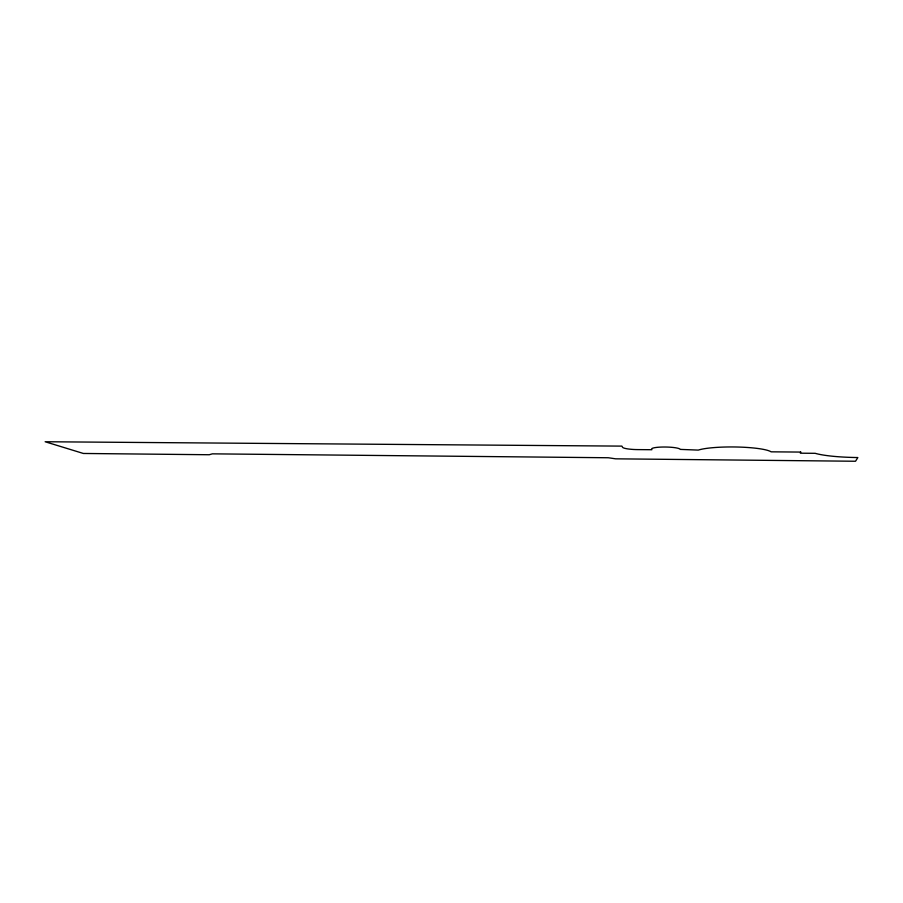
<?xml version="1.0" encoding="UTF-8"?>
<svg xmlns="http://www.w3.org/2000/svg" width="903" height="903" viewBox="0 0 903 903"><rect width="100%" height="100%" fill="white"/><g stroke="black" fill="none" stroke-linecap="round" stroke-linejoin="round"><path stroke-width="1.35" d="M800.713 452.076L800.351 453.193L815.195 453.317A55.659 8.364 -0.4 0 0 857.85 457.55L855.525 461.252L615.62 458.826L608.329 457.753L212.374 453.848L209.225 454.74L83.358 453.464L45.15 441.748L621.919 446.116L622.539 447.256A14.267 2.246 1.2 0 0 637.789 449.604L651.887 449.717L651.661 449.163A14.279 2.224 1 0 1 665.161 447.019A14.279 2.224 1 0 1 680.185 449.389L698.279 450.1A38.637 5.869 0.5 0 1 737.22 447.019A38.637 5.869 0.5 0 1 771.094 451.827L800.713 452.076"/></g></svg>
